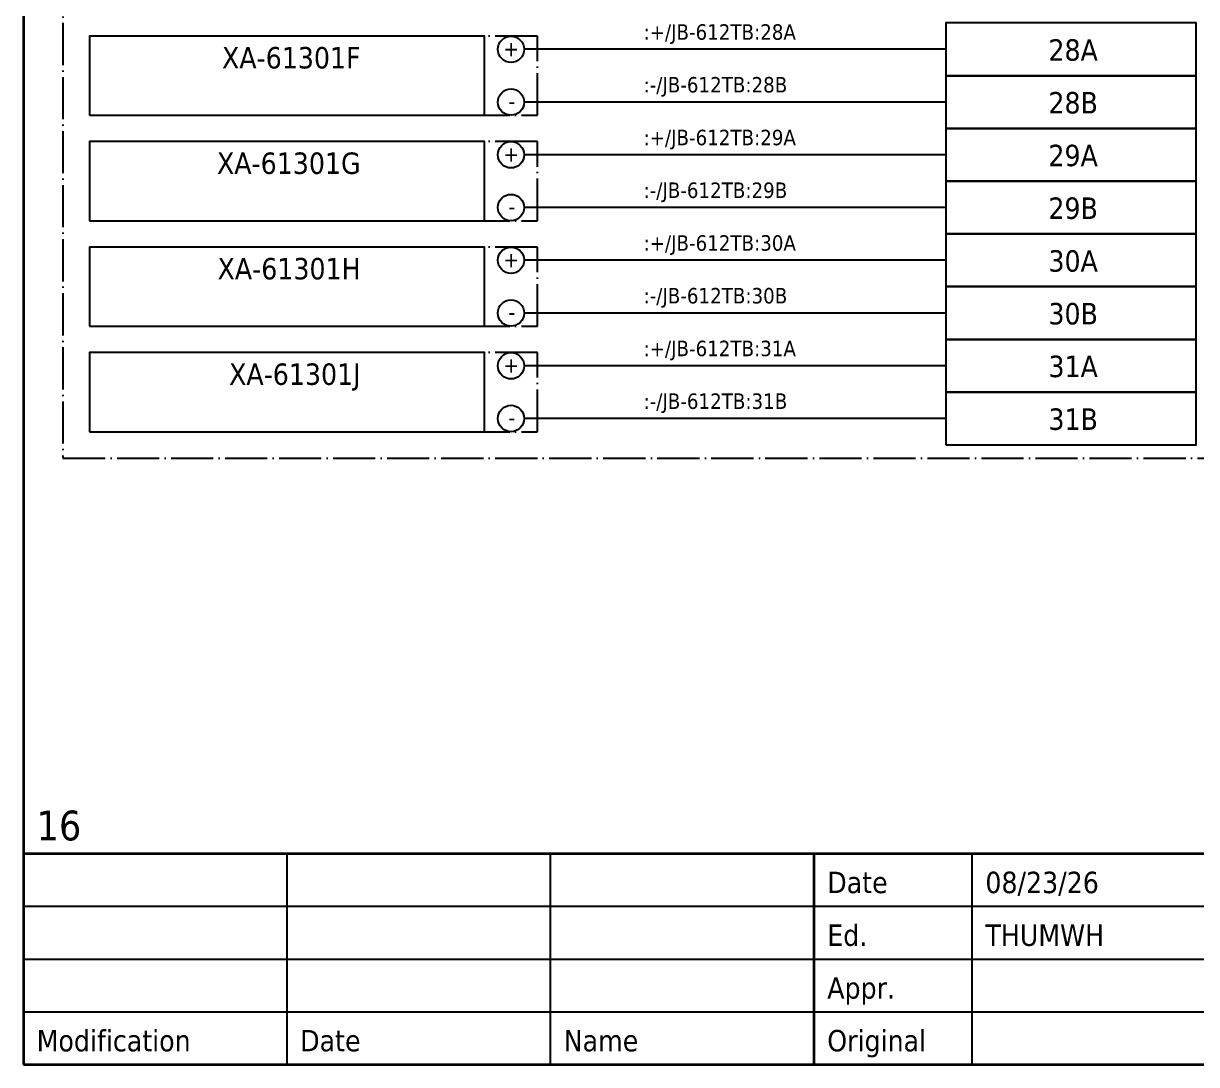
# Model space of a CAD drawing. Header units: millimetres. Extents: x 0 to 1792788, y -13 to 262234.
# Drawn here: x 0 to 89, y 0 to 79 of the extents above; entities that cross this region are included whole.
import ezdxf
from ezdxf.enums import TextEntityAlignment as Align

# ---------------------------------------------------------------- set-up
doc = ezdxf.new("R2010")
doc.units = ezdxf.units.MM
doc.linetypes.add('EPL_DASHDOT', pattern=[1, 0.8, -0.1, 0, -0.1])
for name, color, linetype, lineweight in [('EPLAN201', 7, 'Continuous', 35), ('EPLAN300', 5, 'Continuous', 25), ('EPLAN302', 5, 'Continuous', 25), ('EPLAN305', 5, 'Continuous', 25), ('EPLAN307', 134, 'EPL_DASHDOT', 25), ('EPLAN311', 7, 'Continuous', 25), ('EPLAN400', 5, 'Continuous', 35), ('EPLAN405', 7, 'Continuous', 25), ('EPLAN421', 5, 'Continuous', 35), ('EPLAN433', 251, 'Continuous', 35), ('EPLAN440', 73, 'Continuous', 35), ('EPLAN451', 7, 'Continuous', 35), ('EPLAN452', 7, 'Continuous', 35), ('EPLAN453', 7, 'Continuous', 35), ('EPLAN500', 7, 'Continuous', 35), ('EPLAN501', 7, 'Continuous', 35), ('EPLAN502', 7, 'Continuous', 35), ('EPLAN503', 7, 'Continuous', 35), ('EPLAN504', 7, 'Continuous', 35)]:
    doc.layers.add(name, color=color, linetype=linetype, lineweight=lineweight)
doc.styles.add('Tahoma', font='')
doc.styles.get('Tahoma').set_extended_font_data('Tahoma')

# ---------------------------------------------------------------- blocks, each defined once
blk = doc.blocks.new('EPLFRAME')
at = {"layer": 'EPLAN201', "linetype": 'Continuous', "lineweight": 35, "ltscale": 4}
for p, q in [((0, 16), (420, 16)), ((60, 0), (60, 16))]:
    blk.add_line(p, q, dxfattribs=at)
at = {"layer": 'EPLAN201', "linetype": 'Continuous', "lineweight": 25, "ltscale": 4}
for p, q in [((20, 0), (20, 16)), ((40, 0), (40, 16)), ((72, 0), (72, 16)), ((0, 12), (100, 12)), ((0, 8), (100, 8)), ((0, 4), (184, 4))]:
    blk.add_line(p, q, dxfattribs=at)
at = {"layer": 'EPLAN201', "linetype": 'Continuous', "lineweight": 35, "ltscale": 4}
blk.add_lwpolyline([(0, 0), (420, 0), (420, 297), (0, 297)], close=True, dxfattribs=at)
at = {"layer": 'EPLAN201', "color": 7, "style": 'Tahoma'}
for s, p in [('Date', (61, 13)), ('Ed.', (61, 9)), ('Appr.', (61, 5)), ('Modification', (1, 1)), ('Original', (61, 1)), ('Date', (21, 1)), ('Name', (41, 1))]:
    blk.add_text(s, height=1.6254, dxfattribs=at).set_placement(p)
at = {"layer": 'EPLAN451', "color": 7, "style": 'Tahoma'}
for tag, p, height in [('14_10014', (101, 12), 2.257), ('14_10015', (185, 12), 2.257), ('14_10011', (101, 5), 2.257), ('14_10013', (332, 5), 1.625), ('14_10151', (73, 1), 1.625), ('14_10300', (415, 1), 1.625)]:
    blk.add_attdef(tag, p, '', height=height, dxfattribs=at)
blk.add_attdef('4_25020', text='', height=1.625, dxfattribs=at).set_placement((413, 1), align=Align.RIGHT)
at = {"layer": 'EPLAN452', "color": 7, "style": 'Tahoma'}
for tag, p, height in [('4_11041', (1, 17), 2.257), ('4_11071[1]', (1, 13), 1.625), ('4_11074[1]', (21, 13), 1.625), ('4_11070[1]', (41, 13), 1.625), ('4_11024', (73, 13), 1.625), ('4_11011', (231, 12), 2.257), ('4_11030', (301, 12), 2.257), ('4_20132_1001', (374, 13), 1.625), ('4_11071[2]', (1, 9), 1.625), ('4_11074[2]', (21, 9), 1.625), ('4_11070[2]', (41, 9), 1.625), ('4_11022', (73, 9), 1.625), ('4_20134_1001', (374, 9), 1.625), ('4_11071[3]', (1, 5), 1.625), ('4_11074[3]', (21, 5), 1.625), ('4_11070[3]', (41, 5), 1.625), ('4_11080', (73, 5), 1.625), ('4_11059', (301, 5), 1.625)]:
    blk.add_attdef(tag, p, '', height=height, dxfattribs=at)
for tag, height, p in [('4_11040', 2.257, (419, 17)), ('4_11000', 1.625, (419, 5)), ('4_11085', 1.625, (141, 1)), ('4_11086', 1.625, (183, 1))]:
    blk.add_attdef(tag, text='', height=height, dxfattribs=at).set_placement(p, align=Align.RIGHT)
at = {"layer": 'EPLAN453', "color": 7, "style": 'Tahoma'}
for tag, p in [('53_19005_1', (21, 293)), ('53_19005', (63, 293)), ('53_19005_8', (105, 293)), ('53_19005_6', (147, 293)), ('53_19005_7', (189, 293)), ('53_19005_9', (231, 293)), ('53_19005_3', (273, 293)), ('53_19005_2', (315, 293)), ('53_19005_4', (357, 293)), ('53_19005_5', (399, 293))]:
    blk.add_attdef(tag, text='', height=1.355, dxfattribs=at).set_placement(p, align=Align.BOTTOM_CENTER)
blk = doc.blocks.new('EPLSYM_LibrarySPECIAL_en_US_Symbol427_Variant5_Placement1_114')
at = {"layer": 'EPLAN421', "color": 5, "style": 'Tahoma'}
for tag, p in [('17_20029[1]', (-0.9525, 3.335)), ('17_20029[2]', (20.0025, 3.335))]:
    blk.add_attdef(tag, text='', height=1.1739, dxfattribs=at).set_placement(p, align=Align.BOTTOM_RIGHT)
at = {"layer": 'EPLAN433', "color": 251, "style": 'Tahoma'}
blk.add_attdef('17_20406_1', text='', height=1.6254, dxfattribs=at).set_placement((0.9525, 1.5875), align=Align.BOTTOM_RIGHT)
blk.add_attdef('17_20406', text='', height=1.6254, dxfattribs=at).set_placement((0.9525, 1.5875), align=Align.BOTTOM_LEFT)
blk = doc.blocks.new('EPLSYM_LibrarySPECIAL_en_US_Symbol427_Variant5_Placement1_115')
at = {"layer": 'EPLAN421', "color": 5, "style": 'Tahoma'}
for tag, p in [('17_20029[1]', (-0.9525, 3.335)), ('17_20029[2]', (20.0025, 3.335))]:
    blk.add_attdef(tag, text='', height=1.1739, dxfattribs=at).set_placement(p, align=Align.BOTTOM_RIGHT)
at = {"layer": 'EPLAN433', "color": 251, "style": 'Tahoma'}
blk.add_attdef('17_20406_1', text='', height=1.6254, dxfattribs=at).set_placement((0.9525, 1.5875), align=Align.BOTTOM_RIGHT)
blk.add_attdef('17_20406', text='', height=1.6254, dxfattribs=at).set_placement((0.9525, 1.5875), align=Align.BOTTOM_LEFT)
blk = doc.blocks.new('EPLSYM_LibrarySPECIAL_en_US_Symbol427_Variant5_Placement1_116')
at = {"layer": 'EPLAN421', "color": 5, "style": 'Tahoma'}
for tag, p in [('17_20029[1]', (-0.9525, 3.335)), ('17_20029[2]', (20.0025, 3.335))]:
    blk.add_attdef(tag, text='', height=1.1739, dxfattribs=at).set_placement(p, align=Align.BOTTOM_RIGHT)
at = {"layer": 'EPLAN433', "color": 251, "style": 'Tahoma'}
blk.add_attdef('17_20406_1', text='', height=1.6254, dxfattribs=at).set_placement((0.9525, 1.5875), align=Align.BOTTOM_RIGHT)
blk.add_attdef('17_20406', text='', height=1.6254, dxfattribs=at).set_placement((0.9525, 1.5875), align=Align.BOTTOM_LEFT)
blk = doc.blocks.new('EPLSYM_LibrarySPECIAL_en_US_Symbol427_Variant5_Placement1_117')
at = {"layer": 'EPLAN421', "color": 5, "style": 'Tahoma'}
for tag, p in [('17_20029[1]', (-0.9525, 3.335)), ('17_20029[2]', (20.0025, 3.335))]:
    blk.add_attdef(tag, text='', height=1.1739, dxfattribs=at).set_placement(p, align=Align.BOTTOM_RIGHT)
at = {"layer": 'EPLAN433', "color": 251, "style": 'Tahoma'}
blk.add_attdef('17_20406_1', text='', height=1.6254, dxfattribs=at).set_placement((0.9525, 1.5875), align=Align.BOTTOM_RIGHT)
blk.add_attdef('17_20406', text='', height=1.6254, dxfattribs=at).set_placement((0.9525, 1.5875), align=Align.BOTTOM_LEFT)
blk = doc.blocks.new('EPLSYM_LibrarySPECIAL_en_US_Symbol427_Variant5_Placement1_118')
at = {"layer": 'EPLAN421', "color": 5, "style": 'Tahoma'}
for tag, p in [('17_20029[1]', (-0.9525, 3.335)), ('17_20029[2]', (20.0025, 3.335))]:
    blk.add_attdef(tag, text='', height=1.1739, dxfattribs=at).set_placement(p, align=Align.BOTTOM_RIGHT)
at = {"layer": 'EPLAN433', "color": 251, "style": 'Tahoma'}
blk.add_attdef('17_20406_1', text='', height=1.6254, dxfattribs=at).set_placement((0.9525, 1.5875), align=Align.BOTTOM_RIGHT)
blk.add_attdef('17_20406', text='', height=1.6254, dxfattribs=at).set_placement((0.9525, 1.5875), align=Align.BOTTOM_LEFT)
blk = doc.blocks.new('EPLSYM_LibrarySPECIAL_en_US_Symbol427_Variant5_Placement1_119')
at = {"layer": 'EPLAN421', "color": 5, "style": 'Tahoma'}
for tag, p in [('17_20029[1]', (-0.9525, 3.335)), ('17_20029[2]', (20.0025, 3.335))]:
    blk.add_attdef(tag, text='', height=1.1739, dxfattribs=at).set_placement(p, align=Align.BOTTOM_RIGHT)
at = {"layer": 'EPLAN433', "color": 251, "style": 'Tahoma'}
blk.add_attdef('17_20406_1', text='', height=1.6254, dxfattribs=at).set_placement((0.9525, 1.5875), align=Align.BOTTOM_RIGHT)
blk.add_attdef('17_20406', text='', height=1.6254, dxfattribs=at).set_placement((0.9525, 1.5875), align=Align.BOTTOM_LEFT)
blk = doc.blocks.new('EPLSYM_LibrarySPECIAL_en_US_Symbol427_Variant5_Placement1_120')
at = {"layer": 'EPLAN421', "color": 5, "style": 'Tahoma'}
for tag, p in [('17_20029[1]', (-0.9525, 3.335)), ('17_20029[2]', (20.0025, 3.335))]:
    blk.add_attdef(tag, text='', height=1.1739, dxfattribs=at).set_placement(p, align=Align.BOTTOM_RIGHT)
at = {"layer": 'EPLAN433', "color": 251, "style": 'Tahoma'}
blk.add_attdef('17_20406_1', text='', height=1.6254, dxfattribs=at).set_placement((0.9525, 1.5875), align=Align.BOTTOM_RIGHT)
blk.add_attdef('17_20406', text='', height=1.6254, dxfattribs=at).set_placement((0.9525, 1.5875), align=Align.BOTTOM_LEFT)
blk = doc.blocks.new('EPLSYM_LibrarySPECIAL_en_US_Symbol427_Variant5_Placement1_121')
at = {"layer": 'EPLAN421', "color": 5, "style": 'Tahoma'}
for tag, p in [('17_20029[1]', (-0.9525, 3.335)), ('17_20029[2]', (20.0025, 3.335))]:
    blk.add_attdef(tag, text='', height=1.1739, dxfattribs=at).set_placement(p, align=Align.BOTTOM_RIGHT)
at = {"layer": 'EPLAN433', "color": 251, "style": 'Tahoma'}
blk.add_attdef('17_20406_1', text='', height=1.6254, dxfattribs=at).set_placement((0.9525, 1.5875), align=Align.BOTTOM_RIGHT)
blk.add_attdef('17_20406', text='', height=1.6254, dxfattribs=at).set_placement((0.9525, 1.5875), align=Align.BOTTOM_LEFT)
blk = doc.blocks.new('EPLSYM_LibrarySPECIAL_Symbol17_Variant3_Placement1')
at = {"layer": 'EPLAN302', "lineweight": 25, "ltscale": 4}
blk.add_line((4, 0), (1, 0), dxfattribs=at)
blk.add_circle((0, 0), 1, dxfattribs=at)
at = {"layer": 'EPLAN421', "color": 5, "style": 'Tahoma'}
blk.add_attdef('17_20039', text='', height=1.174, dxfattribs=at).set_placement((3, 1), align=Align.BOTTOM_RIGHT)
blk = doc.blocks.new('EPLSYM_LibrarySPECIAL_Symbol0_Variant0_Placement1_21')
at = {"layer": 'EPLAN305', "lineweight": 25, "ltscale": 4}
blk.add_lwpolyline([(0, -6), (30, -6), (30, 0), (0, 0)], close=True, dxfattribs=at)
at = {"layer": 'EPLAN400', "color": 5, "style": 'Tahoma'}
blk.add_attdef('17_20010', text='', height=2.2575, dxfattribs=at).set_placement((-1.5, -0.9515), align=Align.TOP_RIGHT)
at = {"layer": 'EPLAN440', "color": 73, "style": 'Tahoma'}
blk.add_attdef('17_20300', text='', height=1.6254, dxfattribs=at).set_placement((-1.5, -4.57508), align=Align.TOP_RIGHT)
at = {"layer": 'EPLAN500', "color": 7, "style": 'Tahoma'}
blk.add_attdef('17_20027', text='', height=1.6254, dxfattribs=at).set_placement((-1.5, -7.27508), align=Align.TOP_RIGHT)
at = {"layer": 'EPLAN501', "color": 7, "style": 'Tahoma'}
blk.add_attdef('17_20011', text='', height=1.6254, dxfattribs=at).set_placement((-1.5, -12.67508), align=Align.TOP_RIGHT)
at = {"layer": 'EPLAN502', "color": 7, "style": 'Tahoma'}
blk.add_attdef('17_20025', text='', height=1.6254, dxfattribs=at).set_placement((-1.5, -15.37508), align=Align.TOP_RIGHT)
at = {"layer": 'EPLAN503', "color": 7, "style": 'Tahoma'}
blk.add_attdef('17_20024', text='', height=1.6254, dxfattribs=at).set_placement((-1.5, -18.07508), align=Align.TOP_RIGHT)
at = {"layer": 'EPLAN504', "color": 7, "style": 'Tahoma'}
blk.add_attdef('17_20901[1]', text='', height=1.6254, dxfattribs=at).set_placement((-1.5, -9.97508), align=Align.TOP_RIGHT)
blk = doc.blocks.new('EPLSYM_LibrarySPECIAL_Symbol2_Variant0_Placement1_21')
at = {"layer": 'EPLAN307', "lineweight": 25, "ltscale": 4}
blk.add_lwpolyline([(0, -6), (34, -6), (34, 0), (0, 0)], close=True, dxfattribs=at)
at = {"layer": 'EPLAN400', "color": 5, "style": 'Tahoma'}
blk.add_attdef('88_20010', text='', height=2.2575, dxfattribs=at).set_placement((-1.5, -0.9515), align=Align.TOP_RIGHT)
at = {"layer": 'EPLAN500', "color": 7, "style": 'Tahoma'}
blk.add_attdef('88_20027', text='', height=1.6254, dxfattribs=at).set_placement((-1.5, -4.57508), align=Align.TOP_RIGHT)
at = {"layer": 'EPLAN501', "color": 7, "style": 'Tahoma'}
blk.add_attdef('88_20011', text='', height=1.6254, dxfattribs=at).set_placement((-1.5, -9.97508), align=Align.TOP_RIGHT)
at = {"layer": 'EPLAN502', "color": 7, "style": 'Tahoma'}
blk.add_attdef('88_20025', text='', height=1.6254, dxfattribs=at).set_placement((-1.5, -12.67508), align=Align.TOP_RIGHT)
at = {"layer": 'EPLAN503', "color": 7, "style": 'Tahoma'}
blk.add_attdef('88_20024', text='', height=1.6254, dxfattribs=at).set_placement((-1.5, -15.37508), align=Align.TOP_RIGHT)
at = {"layer": 'EPLAN504', "color": 7, "style": 'Tahoma'}
blk.add_attdef('88_20901[1]', text='', height=1.6254, dxfattribs=at).set_placement((-1.5, -7.27508), align=Align.TOP_RIGHT)
blk = doc.blocks.new('EPLSYM_LibrarySPECIAL_Symbol0_Variant0_Placement1_22')
at = {"layer": 'EPLAN305', "lineweight": 25, "ltscale": 4}
blk.add_lwpolyline([(0, -6), (30, -6), (30, 0), (0, 0)], close=True, dxfattribs=at)
at = {"layer": 'EPLAN400', "color": 5, "style": 'Tahoma'}
blk.add_attdef('17_20010', text='', height=2.2575, dxfattribs=at).set_placement((-1.5, -0.9515), align=Align.TOP_RIGHT)
at = {"layer": 'EPLAN440', "color": 73, "style": 'Tahoma'}
blk.add_attdef('17_20300', text='', height=1.6254, dxfattribs=at).set_placement((-1.5, -4.57508), align=Align.TOP_RIGHT)
at = {"layer": 'EPLAN500', "color": 7, "style": 'Tahoma'}
blk.add_attdef('17_20027', text='', height=1.6254, dxfattribs=at).set_placement((-1.5, -7.27508), align=Align.TOP_RIGHT)
at = {"layer": 'EPLAN501', "color": 7, "style": 'Tahoma'}
blk.add_attdef('17_20011', text='', height=1.6254, dxfattribs=at).set_placement((-1.5, -12.67508), align=Align.TOP_RIGHT)
at = {"layer": 'EPLAN502', "color": 7, "style": 'Tahoma'}
blk.add_attdef('17_20025', text='', height=1.6254, dxfattribs=at).set_placement((-1.5, -15.37508), align=Align.TOP_RIGHT)
at = {"layer": 'EPLAN503', "color": 7, "style": 'Tahoma'}
blk.add_attdef('17_20024', text='', height=1.6254, dxfattribs=at).set_placement((-1.5, -18.07508), align=Align.TOP_RIGHT)
at = {"layer": 'EPLAN504', "color": 7, "style": 'Tahoma'}
blk.add_attdef('17_20901[1]', text='', height=1.6254, dxfattribs=at).set_placement((-1.5, -9.97508), align=Align.TOP_RIGHT)
blk = doc.blocks.new('EPLSYM_LibrarySPECIAL_Symbol2_Variant0_Placement1_22')
at = {"layer": 'EPLAN307', "lineweight": 25, "ltscale": 4}
blk.add_lwpolyline([(0, -6), (34, -6), (34, 0), (0, 0)], close=True, dxfattribs=at)
at = {"layer": 'EPLAN400', "color": 5, "style": 'Tahoma'}
blk.add_attdef('88_20010', text='', height=2.2575, dxfattribs=at).set_placement((-1.5, -0.9515), align=Align.TOP_RIGHT)
at = {"layer": 'EPLAN500', "color": 7, "style": 'Tahoma'}
blk.add_attdef('88_20027', text='', height=1.6254, dxfattribs=at).set_placement((-1.5, -4.57508), align=Align.TOP_RIGHT)
at = {"layer": 'EPLAN501', "color": 7, "style": 'Tahoma'}
blk.add_attdef('88_20011', text='', height=1.6254, dxfattribs=at).set_placement((-1.5, -9.97508), align=Align.TOP_RIGHT)
at = {"layer": 'EPLAN502', "color": 7, "style": 'Tahoma'}
blk.add_attdef('88_20025', text='', height=1.6254, dxfattribs=at).set_placement((-1.5, -12.67508), align=Align.TOP_RIGHT)
at = {"layer": 'EPLAN503', "color": 7, "style": 'Tahoma'}
blk.add_attdef('88_20024', text='', height=1.6254, dxfattribs=at).set_placement((-1.5, -15.37508), align=Align.TOP_RIGHT)
at = {"layer": 'EPLAN504', "color": 7, "style": 'Tahoma'}
blk.add_attdef('88_20901[1]', text='', height=1.6254, dxfattribs=at).set_placement((-1.5, -7.27508), align=Align.TOP_RIGHT)
blk = doc.blocks.new('EPLSYM_LibrarySPECIAL_Symbol0_Variant0_Placement1_23')
at = {"layer": 'EPLAN305', "lineweight": 25, "ltscale": 4}
blk.add_lwpolyline([(0, -6), (30, -6), (30, 0), (0, 0)], close=True, dxfattribs=at)
at = {"layer": 'EPLAN400', "color": 5, "style": 'Tahoma'}
blk.add_attdef('17_20010', text='', height=2.2575, dxfattribs=at).set_placement((-1.5, -0.9515), align=Align.TOP_RIGHT)
at = {"layer": 'EPLAN440', "color": 73, "style": 'Tahoma'}
blk.add_attdef('17_20300', text='', height=1.6254, dxfattribs=at).set_placement((-1.5, -4.57508), align=Align.TOP_RIGHT)
at = {"layer": 'EPLAN500', "color": 7, "style": 'Tahoma'}
blk.add_attdef('17_20027', text='', height=1.6254, dxfattribs=at).set_placement((-1.5, -7.27508), align=Align.TOP_RIGHT)
at = {"layer": 'EPLAN501', "color": 7, "style": 'Tahoma'}
blk.add_attdef('17_20011', text='', height=1.6254, dxfattribs=at).set_placement((-1.5, -12.67508), align=Align.TOP_RIGHT)
at = {"layer": 'EPLAN502', "color": 7, "style": 'Tahoma'}
blk.add_attdef('17_20025', text='', height=1.6254, dxfattribs=at).set_placement((-1.5, -15.37508), align=Align.TOP_RIGHT)
at = {"layer": 'EPLAN503', "color": 7, "style": 'Tahoma'}
blk.add_attdef('17_20024', text='', height=1.6254, dxfattribs=at).set_placement((-1.5, -18.07508), align=Align.TOP_RIGHT)
at = {"layer": 'EPLAN504', "color": 7, "style": 'Tahoma'}
blk.add_attdef('17_20901[1]', text='', height=1.6254, dxfattribs=at).set_placement((-1.5, -9.97508), align=Align.TOP_RIGHT)
blk = doc.blocks.new('EPLSYM_LibrarySPECIAL_Symbol2_Variant0_Placement1_23')
at = {"layer": 'EPLAN307', "lineweight": 25, "ltscale": 4}
blk.add_lwpolyline([(0, -6), (34, -6), (34, 0), (0, 0)], close=True, dxfattribs=at)
at = {"layer": 'EPLAN400', "color": 5, "style": 'Tahoma'}
blk.add_attdef('88_20010', text='', height=2.2575, dxfattribs=at).set_placement((-1.5, -0.9515), align=Align.TOP_RIGHT)
at = {"layer": 'EPLAN500', "color": 7, "style": 'Tahoma'}
blk.add_attdef('88_20027', text='', height=1.6254, dxfattribs=at).set_placement((-1.5, -4.57508), align=Align.TOP_RIGHT)
at = {"layer": 'EPLAN501', "color": 7, "style": 'Tahoma'}
blk.add_attdef('88_20011', text='', height=1.6254, dxfattribs=at).set_placement((-1.5, -9.97508), align=Align.TOP_RIGHT)
at = {"layer": 'EPLAN502', "color": 7, "style": 'Tahoma'}
blk.add_attdef('88_20025', text='', height=1.6254, dxfattribs=at).set_placement((-1.5, -12.67508), align=Align.TOP_RIGHT)
at = {"layer": 'EPLAN503', "color": 7, "style": 'Tahoma'}
blk.add_attdef('88_20024', text='', height=1.6254, dxfattribs=at).set_placement((-1.5, -15.37508), align=Align.TOP_RIGHT)
at = {"layer": 'EPLAN504', "color": 7, "style": 'Tahoma'}
blk.add_attdef('88_20901[1]', text='', height=1.6254, dxfattribs=at).set_placement((-1.5, -7.27508), align=Align.TOP_RIGHT)
blk = doc.blocks.new('EPLSYM_LibrarySPECIAL_Symbol0_Variant0_Placement1_24')
at = {"layer": 'EPLAN305', "lineweight": 25, "ltscale": 4}
blk.add_lwpolyline([(0, -6), (30, -6), (30, 0), (0, 0)], close=True, dxfattribs=at)
at = {"layer": 'EPLAN400', "color": 5, "style": 'Tahoma'}
blk.add_attdef('17_20010', text='', height=2.2575, dxfattribs=at).set_placement((-1.5, -0.9515), align=Align.TOP_RIGHT)
at = {"layer": 'EPLAN440', "color": 73, "style": 'Tahoma'}
blk.add_attdef('17_20300', text='', height=1.6254, dxfattribs=at).set_placement((-1.5, -4.57508), align=Align.TOP_RIGHT)
at = {"layer": 'EPLAN500', "color": 7, "style": 'Tahoma'}
blk.add_attdef('17_20027', text='', height=1.6254, dxfattribs=at).set_placement((-1.5, -7.27508), align=Align.TOP_RIGHT)
at = {"layer": 'EPLAN501', "color": 7, "style": 'Tahoma'}
blk.add_attdef('17_20011', text='', height=1.6254, dxfattribs=at).set_placement((-1.5, -12.67508), align=Align.TOP_RIGHT)
at = {"layer": 'EPLAN502', "color": 7, "style": 'Tahoma'}
blk.add_attdef('17_20025', text='', height=1.6254, dxfattribs=at).set_placement((-1.5, -15.37508), align=Align.TOP_RIGHT)
at = {"layer": 'EPLAN503', "color": 7, "style": 'Tahoma'}
blk.add_attdef('17_20024', text='', height=1.6254, dxfattribs=at).set_placement((-1.5, -18.07508), align=Align.TOP_RIGHT)
at = {"layer": 'EPLAN504', "color": 7, "style": 'Tahoma'}
blk.add_attdef('17_20901[1]', text='', height=1.6254, dxfattribs=at).set_placement((-1.5, -9.97508), align=Align.TOP_RIGHT)
blk = doc.blocks.new('EPLSYM_LibrarySPECIAL_Symbol2_Variant0_Placement1_24')
at = {"layer": 'EPLAN307', "lineweight": 25, "ltscale": 4}
blk.add_lwpolyline([(0, -6), (34, -6), (34, 0), (0, 0)], close=True, dxfattribs=at)
at = {"layer": 'EPLAN400', "color": 5, "style": 'Tahoma'}
blk.add_attdef('88_20010', text='', height=2.2575, dxfattribs=at).set_placement((-1.5, -0.9515), align=Align.TOP_RIGHT)
at = {"layer": 'EPLAN500', "color": 7, "style": 'Tahoma'}
blk.add_attdef('88_20027', text='', height=1.6254, dxfattribs=at).set_placement((-1.5, -4.57508), align=Align.TOP_RIGHT)
at = {"layer": 'EPLAN501', "color": 7, "style": 'Tahoma'}
blk.add_attdef('88_20011', text='', height=1.6254, dxfattribs=at).set_placement((-1.5, -9.97508), align=Align.TOP_RIGHT)
at = {"layer": 'EPLAN502', "color": 7, "style": 'Tahoma'}
blk.add_attdef('88_20025', text='', height=1.6254, dxfattribs=at).set_placement((-1.5, -12.67508), align=Align.TOP_RIGHT)
at = {"layer": 'EPLAN503', "color": 7, "style": 'Tahoma'}
blk.add_attdef('88_20024', text='', height=1.6254, dxfattribs=at).set_placement((-1.5, -15.37508), align=Align.TOP_RIGHT)
at = {"layer": 'EPLAN504', "color": 7, "style": 'Tahoma'}
blk.add_attdef('88_20901[1]', text='', height=1.6254, dxfattribs=at).set_placement((-1.5, -7.27508), align=Align.TOP_RIGHT)
blk = doc.blocks.new('EPLSYM_LibrarySPECIAL_Symbol308_Variant0_Placement0')
at = {"layer": 'EPLAN405', "color": 7, "style": 'Tahoma'}
for tag, p in [('17_31011', (1.5, 6.35)), ('17_31002', (1.5, 0.5))]:
    blk.add_attdef(tag, text='', height=1.174, dxfattribs=at).set_placement(p, align=Align.BOTTOM_LEFT)
for tag, p in [('17_31004', (1.5, 4.4)), ('17_31003', (1.5, 2.45))]:
    blk.add_attdef(tag, p, '', height=1.174, dxfattribs=at)
blk = doc.blocks.new('EPLSYM_LibrarySPECIAL_Symbol2_Variant0_Placement1_29')
at = {"layer": 'EPLAN307', "lineweight": 25, "ltscale": 4}
blk.add_lwpolyline([(0, -238), (119, -238), (119, 0), (0, 0)], close=True, dxfattribs=at)
at = {"layer": 'EPLAN400', "color": 5, "style": 'Tahoma'}
blk.add_attdef('88_20010', text='', height=2.2575, dxfattribs=at).set_placement((-1.5, -0.9515), align=Align.TOP_RIGHT)
at = {"layer": 'EPLAN500', "color": 7, "style": 'Tahoma'}
blk.add_attdef('88_20027', text='', height=1.6254, dxfattribs=at).set_placement((-1.5, -4.57508), align=Align.TOP_RIGHT)
at = {"layer": 'EPLAN501', "color": 7, "style": 'Tahoma'}
blk.add_attdef('88_20011', text='', height=1.6254, dxfattribs=at).set_placement((-1.5, -9.97508), align=Align.TOP_RIGHT)
at = {"layer": 'EPLAN502', "color": 7, "style": 'Tahoma'}
blk.add_attdef('88_20025', text='', height=1.6254, dxfattribs=at).set_placement((-1.5, -12.67508), align=Align.TOP_RIGHT)
at = {"layer": 'EPLAN503', "color": 7, "style": 'Tahoma'}
blk.add_attdef('88_20024', text='', height=1.6254, dxfattribs=at).set_placement((-1.5, -15.37508), align=Align.TOP_RIGHT)
at = {"layer": 'EPLAN504', "color": 7, "style": 'Tahoma'}
blk.add_attdef('88_20901[1]', text='', height=1.6254, dxfattribs=at).set_placement((-1.5, -7.27508), align=Align.TOP_RIGHT)

msp = doc.modelspace()

# ---------------------------------------------------------------- linework, layer by layer
at = {"layer": 'EPLAN300', "lineweight": 25, "ltscale": 4}
for points in [[(70, 75), (89, 75), (89, 79), (70, 79)], [(70, 71), (89, 71), (89, 75), (70, 75)], [(70, 67), (89, 67), (89, 71), (70, 71)], [(70, 63), (89, 63), (89, 67), (70, 67)], [(70, 59), (89, 59), (89, 63), (70, 63)], [(70, 55), (89, 55), (89, 59), (70, 59)], [(70, 51), (89, 51), (89, 55), (70, 55)], [(70, 47), (89, 47), (89, 51), (70, 51)]]:
    msp.add_lwpolyline(points, close=True, dxfattribs=at)
at = {"layer": 'EPLAN311', "ltscale": 4}
for p, q in [((70, 77), (39, 77)), ((70, 73), (39, 73)), ((70, 69), (39, 69)), ((70, 65), (39, 65)), ((70, 61), (39, 61)), ((70, 57), (39, 57)), ((70, 53), (39, 53)), ((70, 49), (39, 49))]:
    msp.add_line(p, q, dxfattribs=at)

# ---------------------------------------------------------------- block references
ref = msp.add_blockref('EPLFRAME', (0, 0))
ref.add_attrib('4_11041', '16', (1, 17), dxfattribs={"layer": 'EPLAN452', "color": 7, "height": 2.2575, "style": 'Tahoma'})
ref.add_attrib('4_11022', 'THUMWH', (73, 9), dxfattribs={"layer": 'EPLAN452', "color": 7, "height": 1.6254, "style": 'Tahoma'})
ref.add_attrib('4_11024', '08/23/26', (73, 13), dxfattribs={"layer": 'EPLAN452', "color": 7, "height": 1.6254, "style": 'Tahoma'})
for name, p in [('EPLSYM_LibrarySPECIAL_Symbol2_Variant0_Placement1_29', (3, 284)), ('EPLSYM_LibrarySPECIAL_Symbol2_Variant0_Placement1_21', (5, 78)), ('EPLSYM_LibrarySPECIAL_Symbol2_Variant0_Placement1_22', (5, 70)), ('EPLSYM_LibrarySPECIAL_Symbol2_Variant0_Placement1_23', (5, 62)), ('EPLSYM_LibrarySPECIAL_Symbol2_Variant0_Placement1_24', (5, 54))]:
    msp.add_blockref(name, p)
ref = msp.add_blockref('EPLSYM_LibrarySPECIAL_Symbol308_Variant0_Placement0', (47, 77))
ref.add_attrib('17_31011', ':+/JB-612TB:28A', dxfattribs={"layer": 'EPLAN405', "color": 7, "height": 1.1739, "style": 'Tahoma'}).set_placement((47.055, 77.374), align=Align.BOTTOM_LEFT)
ref = msp.add_blockref('EPLSYM_LibrarySPECIAL_Symbol0_Variant0_Placement1_21', (5, 78))
ref.add_attrib('17_20011', 'XA-61301F', dxfattribs={"layer": 'EPLAN501', "color": 7, "height": 1.6254, "style": 'Tahoma'}).set_placement((25.586, 77.175), align=Align.TOP_RIGHT)
ref = msp.add_blockref('EPLSYM_LibrarySPECIAL_Symbol17_Variant3_Placement1', (37, 77))
ref.add_attrib('17_20039', '+', dxfattribs={"layer": 'EPLAN421', "color": 5, "height": 1.174, "style": 'Tahoma'}).set_placement((37.591, 76.117), align=Align.BOTTOM_RIGHT)
ref = msp.add_blockref('EPLSYM_LibrarySPECIAL_en_US_Symbol427_Variant5_Placement1_114', (70, 77))
ref.add_attrib('17_20011', '28A', dxfattribs={"layer": 'EPLAN501', "color": 7, "height": 1.6254, "style": 'Tahoma'}).set_placement((79.661, 75.65), align=Align.BOTTOM_CENTER)
ref = msp.add_blockref('EPLSYM_LibrarySPECIAL_Symbol308_Variant0_Placement0', (47, 73))
ref.add_attrib('17_31011', ':-/JB-612TB:28B', dxfattribs={"layer": 'EPLAN405', "color": 7, "height": 1.1739, "style": 'Tahoma'}).set_placement((47.055, 73.374), align=Align.BOTTOM_LEFT)
ref = msp.add_blockref('EPLSYM_LibrarySPECIAL_Symbol17_Variant3_Placement1', (37, 73))
ref.add_attrib('17_20039', '-', dxfattribs={"layer": 'EPLAN421', "color": 5, "height": 1.174, "style": 'Tahoma'}).set_placement((37.316, 72.132), align=Align.BOTTOM_RIGHT)
ref = msp.add_blockref('EPLSYM_LibrarySPECIAL_en_US_Symbol427_Variant5_Placement1_115', (70, 73))
ref.add_attrib('17_20011', '28B', dxfattribs={"layer": 'EPLAN501', "color": 7, "height": 1.6254, "style": 'Tahoma'}).set_placement((79.661, 71.65), align=Align.BOTTOM_CENTER)
ref = msp.add_blockref('EPLSYM_LibrarySPECIAL_Symbol308_Variant0_Placement0', (47, 69))
ref.add_attrib('17_31011', ':+/JB-612TB:29A', dxfattribs={"layer": 'EPLAN405', "color": 7, "height": 1.1739, "style": 'Tahoma'}).set_placement((47.055, 69.374), align=Align.BOTTOM_LEFT)
ref = msp.add_blockref('EPLSYM_LibrarySPECIAL_Symbol0_Variant0_Placement1_22', (5, 70))
ref.add_attrib('17_20011', 'XA-61301G', dxfattribs={"layer": 'EPLAN501', "color": 7, "height": 1.6254, "style": 'Tahoma'}).set_placement((25.586, 69.175), align=Align.TOP_RIGHT)
ref = msp.add_blockref('EPLSYM_LibrarySPECIAL_Symbol17_Variant3_Placement1', (37, 69))
ref.add_attrib('17_20039', '+', dxfattribs={"layer": 'EPLAN421', "color": 5, "height": 1.174, "style": 'Tahoma'}).set_placement((37.591, 68.117), align=Align.BOTTOM_RIGHT)
ref = msp.add_blockref('EPLSYM_LibrarySPECIAL_en_US_Symbol427_Variant5_Placement1_116', (70, 69))
ref.add_attrib('17_20011', '29A', dxfattribs={"layer": 'EPLAN501', "color": 7, "height": 1.6254, "style": 'Tahoma'}).set_placement((79.661, 67.65), align=Align.BOTTOM_CENTER)
ref = msp.add_blockref('EPLSYM_LibrarySPECIAL_Symbol308_Variant0_Placement0', (47, 65))
ref.add_attrib('17_31011', ':-/JB-612TB:29B', dxfattribs={"layer": 'EPLAN405', "color": 7, "height": 1.1739, "style": 'Tahoma'}).set_placement((47.055, 65.374), align=Align.BOTTOM_LEFT)
ref = msp.add_blockref('EPLSYM_LibrarySPECIAL_Symbol17_Variant3_Placement1', (37, 65))
ref.add_attrib('17_20039', '-', dxfattribs={"layer": 'EPLAN421', "color": 5, "height": 1.174, "style": 'Tahoma'}).set_placement((37.316, 64.132), align=Align.BOTTOM_RIGHT)
ref = msp.add_blockref('EPLSYM_LibrarySPECIAL_en_US_Symbol427_Variant5_Placement1_117', (70, 65))
ref.add_attrib('17_20011', '29B', dxfattribs={"layer": 'EPLAN501', "color": 7, "height": 1.6254, "style": 'Tahoma'}).set_placement((79.661, 63.65), align=Align.BOTTOM_CENTER)
ref = msp.add_blockref('EPLSYM_LibrarySPECIAL_Symbol308_Variant0_Placement0', (47, 61))
ref.add_attrib('17_31011', ':+/JB-612TB:30A', dxfattribs={"layer": 'EPLAN405', "color": 7, "height": 1.1739, "style": 'Tahoma'}).set_placement((47.055, 61.374), align=Align.BOTTOM_LEFT)
ref = msp.add_blockref('EPLSYM_LibrarySPECIAL_Symbol0_Variant0_Placement1_23', (5, 62))
ref.add_attrib('17_20011', 'XA-61301H', dxfattribs={"layer": 'EPLAN501', "color": 7, "height": 1.6254, "style": 'Tahoma'}).set_placement((25.586, 61.175), align=Align.TOP_RIGHT)
ref = msp.add_blockref('EPLSYM_LibrarySPECIAL_Symbol17_Variant3_Placement1', (37, 61))
ref.add_attrib('17_20039', '+', dxfattribs={"layer": 'EPLAN421', "color": 5, "height": 1.174, "style": 'Tahoma'}).set_placement((37.591, 60.117), align=Align.BOTTOM_RIGHT)
ref = msp.add_blockref('EPLSYM_LibrarySPECIAL_en_US_Symbol427_Variant5_Placement1_118', (70, 61))
ref.add_attrib('17_20011', '30A', dxfattribs={"layer": 'EPLAN501', "color": 7, "height": 1.6254, "style": 'Tahoma'}).set_placement((79.661, 59.65), align=Align.BOTTOM_CENTER)
ref = msp.add_blockref('EPLSYM_LibrarySPECIAL_Symbol308_Variant0_Placement0', (47, 57))
ref.add_attrib('17_31011', ':-/JB-612TB:30B', dxfattribs={"layer": 'EPLAN405', "color": 7, "height": 1.1739, "style": 'Tahoma'}).set_placement((47.055, 57.374), align=Align.BOTTOM_LEFT)
ref = msp.add_blockref('EPLSYM_LibrarySPECIAL_Symbol17_Variant3_Placement1', (37, 57))
ref.add_attrib('17_20039', '-', dxfattribs={"layer": 'EPLAN421', "color": 5, "height": 1.174, "style": 'Tahoma'}).set_placement((37.316, 56.132), align=Align.BOTTOM_RIGHT)
ref = msp.add_blockref('EPLSYM_LibrarySPECIAL_en_US_Symbol427_Variant5_Placement1_119', (70, 57))
ref.add_attrib('17_20011', '30B', dxfattribs={"layer": 'EPLAN501', "color": 7, "height": 1.6254, "style": 'Tahoma'}).set_placement((79.661, 55.65), align=Align.BOTTOM_CENTER)
ref = msp.add_blockref('EPLSYM_LibrarySPECIAL_Symbol308_Variant0_Placement0', (47, 53))
ref.add_attrib('17_31011', ':+/JB-612TB:31A', dxfattribs={"layer": 'EPLAN405', "color": 7, "height": 1.1739, "style": 'Tahoma'}).set_placement((47.055, 53.374), align=Align.BOTTOM_LEFT)
ref = msp.add_blockref('EPLSYM_LibrarySPECIAL_Symbol0_Variant0_Placement1_24', (5, 54))
ref.add_attrib('17_20011', 'XA-61301J', dxfattribs={"layer": 'EPLAN501', "color": 7, "height": 1.6254, "style": 'Tahoma'}).set_placement((25.586, 53.175), align=Align.TOP_RIGHT)
ref = msp.add_blockref('EPLSYM_LibrarySPECIAL_Symbol17_Variant3_Placement1', (37, 53))
ref.add_attrib('17_20039', '+', dxfattribs={"layer": 'EPLAN421', "color": 5, "height": 1.174, "style": 'Tahoma'}).set_placement((37.591, 52.117), align=Align.BOTTOM_RIGHT)
ref = msp.add_blockref('EPLSYM_LibrarySPECIAL_en_US_Symbol427_Variant5_Placement1_120', (70, 53))
ref.add_attrib('17_20011', '31A', dxfattribs={"layer": 'EPLAN501', "color": 7, "height": 1.6254, "style": 'Tahoma'}).set_placement((79.661, 51.65), align=Align.BOTTOM_CENTER)
ref = msp.add_blockref('EPLSYM_LibrarySPECIAL_Symbol308_Variant0_Placement0', (47, 49))
ref.add_attrib('17_31011', ':-/JB-612TB:31B', dxfattribs={"layer": 'EPLAN405', "color": 7, "height": 1.1739, "style": 'Tahoma'}).set_placement((47.055, 49.374), align=Align.BOTTOM_LEFT)
ref = msp.add_blockref('EPLSYM_LibrarySPECIAL_Symbol17_Variant3_Placement1', (37, 49))
ref.add_attrib('17_20039', '-', dxfattribs={"layer": 'EPLAN421', "color": 5, "height": 1.174, "style": 'Tahoma'}).set_placement((37.316, 48.132), align=Align.BOTTOM_RIGHT)
ref = msp.add_blockref('EPLSYM_LibrarySPECIAL_en_US_Symbol427_Variant5_Placement1_121', (70, 49))
ref.add_attrib('17_20011', '31B', dxfattribs={"layer": 'EPLAN501', "color": 7, "height": 1.6254, "style": 'Tahoma'}).set_placement((79.661, 47.65), align=Align.BOTTOM_CENTER)

doc.saveas('drawing.dxf')
